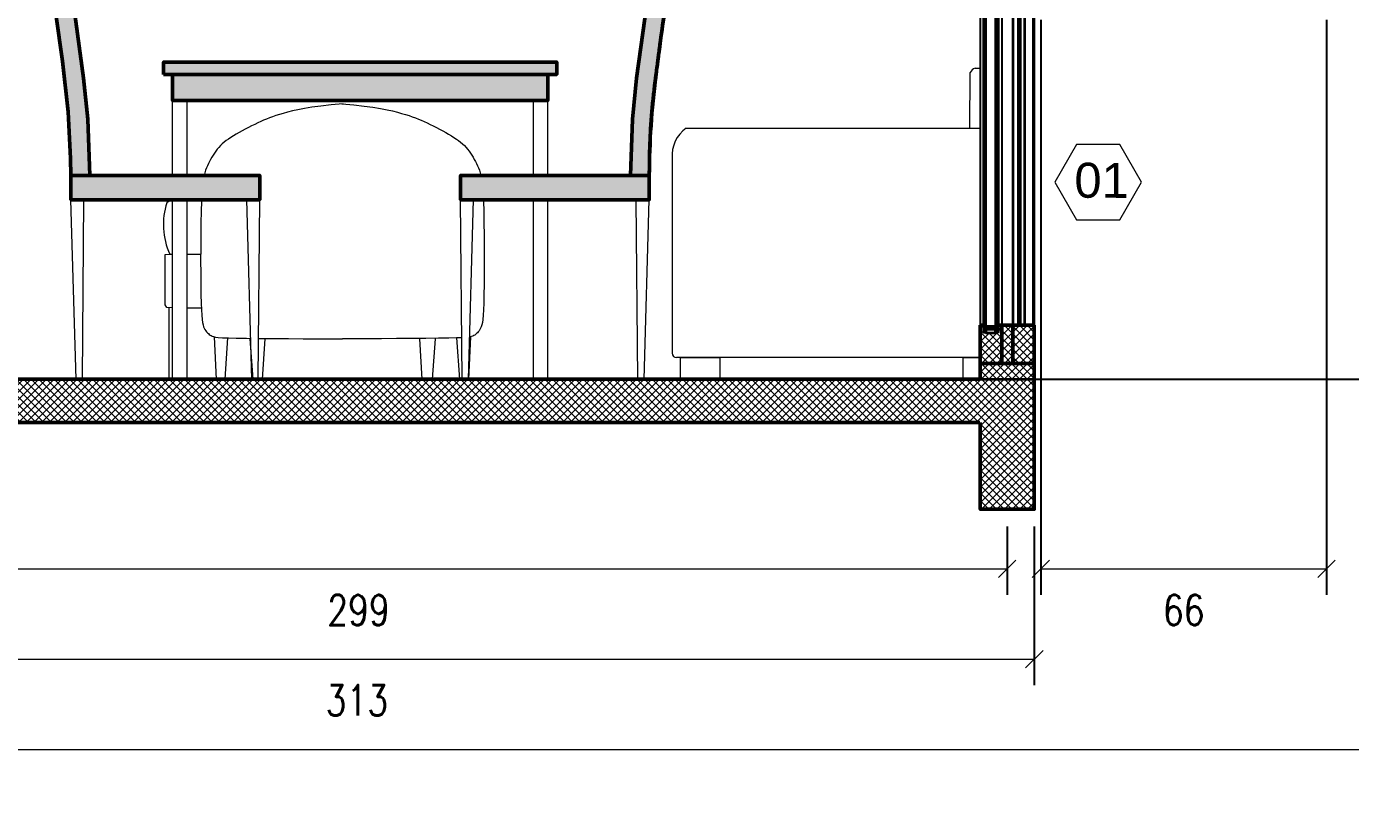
# Model space of a CAD drawing. Header units: inches. Extents: x -1721 to -596, y -6348 to -3031.
# Drawn here: x -917.102 to -914.048, y -3171.271 to -3169.454 of the extents above; entities that cross this region are included whole.
import ezdxf

# ---------------------------------------------------------------- set-up
doc = ezdxf.new("R2010")
doc.units = ezdxf.units.IN
doc.header["$MEASUREMENT"] = 0
for name, color, linetype, lineweight in [('$0$0_Num_Penna__7', 7, 'Continuous', 18), ('$0$A-FURN_Num_Penna__8', 8, 'Continuous', 18), ('$0$A-SECT-MCUT', 7, 'Continuous', 35), ('$0$AA - montanti', 7, 'Continuous', 35), ('$0$AA - pareti sezionate', 236, 'Continuous', 50), ('$0$AA - serramenti e porte', 4, 'Continuous', 25), ('$0$AA - struttura finestre', 6, 'Continuous', 25), ('$0$AA pareti non sezionate', 2, 'Continuous', 25), ('$0$AA- arredo', 8, 'Continuous', 18), ('$0$G-PLANOTM', 6, 'Continuous', 40), ('$0$J- pareti sezionate', 7, 'Continuous', 50), ('$1$AA - linee quote', 3, 'Continuous', 13), ('$2$A-FURN', 8, 'Continuous', 18), ('$2$A-GLAZ-FULL', 4, 'Continuous', 25), ('$2$A-SECT-PATT', 8, 'Continuous', 18), ('$2$A-WALL-FULL', 7, 'Continuous', 35)]:
    doc.layers.add(name, color=color, linetype=linetype, lineweight=lineweight)
doc.layers.add('$0$SEZIONE ARREDO_Num_Penna__251', color=7, linetype='Continuous', lineweight=18, true_color=0x656565)
doc.styles.add('$0$ARIAL', font='Arial.ttf')
doc.styles.add('$4$E-ROMANS', font='romans.shx', dxfattribs={"width": 0.8})
doc.dimstyles.new('$0$E-0100_TICK_12', dxfattribs={"dimscale": 0.001, "dimtxt": 70, "dimasz": 40, "dimexe": 60, "dimexo": 40, "dimgap": 60, "dimtad": 4, "dimdec": 0, "dimlfac": 100, "dimzin": 0, "dimdsep": 46, "dimtxsty": '$4$E-ROMANS', "dimblk": 'OBLIQUE', "dimblk1": 'OBLIQUE', "dimblk2": 'OBLIQUE', "dimcen": 60, "dimclrd": 256, "dimclre": 256, "dimclrt": 256, "dimadec": 0, "dimazin": 0, "dimtfac": 1, "dimtdec": 0, "dimtmove": 1, "dimatfit": 3, "dimldrblk": '$0$_Open90', "dimfxl": 1, "dimtfill": 1, "dimtolj": 1, "dimtzin": 0, "dimlwd": -1, "dimarcsym": 0})

# ---------------------------------------------------------------- blocks, each defined once
blk = doc.blocks.new('_Oblique')
at = {"color": 0, "linetype": 'ByBlock', "lineweight": -2}
blk.add_line((-0.5, -0.5), (0.5, 0.5), dxfattribs=at)
blk = doc.blocks.new('*D1055')
at = {"layer": '$1$AA - linee quote', "linetype": 'Continuous', "lineweight": -2, "transparency": 16777216}
for p, q in [((-917.8328608176354, -3170.608250579291), (-917.8328608176354, -3170.766134355539)), ((-914.8396002491957, -3170.608250579291), (-914.8396002491957, -3170.766134355539))]:
    blk.add_line(p, q, dxfattribs=at)
at = {"layer": '$1$AA - linee quote', "transparency": 16777216}
blk.add_line((-917.8328608176354, -3170.706134355539), (-914.8396002491957, -3170.706134355539), dxfattribs=at)
at = {"layer": 'DEFPOINTS', "color": 0, "linetype": 'Continuous', "transparency": 16777216}
for p in [(-917.8328608176354, -3170.568250579291), (-914.8396002491957, -3170.568250579291), (-914.8396002491957, -3170.706134355539)]:
    blk.add_point(p, dxfattribs=at)
at = {"layer": '$1$AA - linee quote', "linetype": 'Continuous', "transparency": 16777216, "xscale": 0.04, "yscale": 0.04, "zscale": 0.04, "rotation": 180}
blk.add_blockref('_Oblique', (-917.8328608176354, -3170.706134355539), dxfattribs=at)
at = {"layer": '$1$AA - linee quote', "linetype": 'Continuous', "transparency": 16777216, "xscale": 0.04, "yscale": 0.04, "zscale": 0.04}
blk.add_blockref('_Oblique', (-914.8396002491957, -3170.706134355539), dxfattribs=at)
at = {"layer": '$1$AA - linee quote', "linetype": 'Continuous', "transparency": 16777216, "insert": (-916.3362305334156, -3170.801134355539), "char_height": 0.07, "attachment_point": 5, "style": '$4$E-ROMANS', "bg_fill": 3, "box_fill_scale": 1.25, "bg_fill_color": 256, "bg_fill_true_color": 13158600, "bg_fill_transparency": 0}
blk.add_mtext('\\A1;299', dxfattribs=at)
blk = doc.blocks.new('$0$_Open90')
at = {"color": 0, "linetype": 'ByBlock', "lineweight": -2}
for p, q in [((-19.68503937007874, 19.68503937007874), (0, 0)), ((0, 0), (-39.37007874015748, 0)), ((0, 0), (-19.68503937007874, -19.68503937007874))]:
    blk.add_line(p, q, dxfattribs=at)
blk = doc.blocks.new('*D1056')
at = {"layer": '$1$AA - linee quote', "linetype": 'Continuous', "lineweight": -2, "transparency": 16777216}
for p, q in [((-917.902860817637, -3170.608250579291), (-917.902860817637, -3170.974342198762)), ((-914.777202747241, -3170.608250579291), (-914.777202747241, -3170.974342198762))]:
    blk.add_line(p, q, dxfattribs=at)
at = {"layer": '$1$AA - linee quote', "transparency": 16777216}
blk.add_line((-917.902860817637, -3170.914342198762), (-914.777202747241, -3170.914342198762), dxfattribs=at)
at = {"layer": 'DEFPOINTS', "color": 0, "linetype": 'Continuous', "transparency": 16777216}
for p in [(-917.902860817637, -3170.568250579291), (-914.777202747241, -3170.568250579291), (-914.777202747241, -3170.914342198762)]:
    blk.add_point(p, dxfattribs=at)
at = {"layer": '$1$AA - linee quote', "linetype": 'Continuous', "transparency": 16777216, "xscale": 0.04, "yscale": 0.04, "zscale": 0.04, "rotation": 180}
blk.add_blockref('_Oblique', (-917.902860817637, -3170.914342198762), dxfattribs=at)
at = {"layer": '$1$AA - linee quote', "linetype": 'Continuous', "transparency": 16777216, "xscale": 0.04, "yscale": 0.04, "zscale": 0.04}
blk.add_blockref('_Oblique', (-914.777202747241, -3170.914342198762), dxfattribs=at)
at = {"layer": '$1$AA - linee quote', "linetype": 'Continuous', "transparency": 16777216, "insert": (-916.3400317824389, -3171.009342198762), "char_height": 0.07, "attachment_point": 5, "style": '$4$E-ROMANS', "bg_fill": 3, "box_fill_scale": 1.25, "bg_fill_color": 256, "bg_fill_true_color": 13158600, "bg_fill_transparency": 0}
blk.add_mtext('\\A1;313', dxfattribs=at)
blk = doc.blocks.new('*D1057')
at = {"layer": '$1$AA - linee quote', "linetype": 'Continuous', "lineweight": -2, "transparency": 16777216}
for p, q in [((-917.902860817637, -3170.608250579291), (-917.902860817637, -3171.183055261806)), ((-908.7628608174879, -3170.608250579291), (-908.7628608174879, -3171.183055261806))]:
    blk.add_line(p, q, dxfattribs=at)
at = {"layer": '$1$AA - linee quote', "transparency": 16777216}
blk.add_line((-917.902860817637, -3171.123055261806), (-908.7628608174879, -3171.123055261806), dxfattribs=at)
at = {"layer": 'DEFPOINTS', "color": 0, "linetype": 'Continuous', "transparency": 16777216}
for p in [(-917.902860817637, -3170.568250579291), (-908.7628608174879, -3170.568250579291), (-908.7628608174879, -3171.123055261806)]:
    blk.add_point(p, dxfattribs=at)
at = {"layer": '$1$AA - linee quote', "linetype": 'Continuous', "transparency": 16777216, "xscale": 0.04, "yscale": 0.04, "zscale": 0.04, "rotation": 180}
blk.add_blockref('_Oblique', (-917.902860817637, -3171.123055261806), dxfattribs=at)
at = {"layer": '$1$AA - linee quote', "linetype": 'Continuous', "transparency": 16777216, "xscale": 0.04, "yscale": 0.04, "zscale": 0.04}
blk.add_blockref('_Oblique', (-908.7628608174879, -3171.123055261806), dxfattribs=at)
at = {"layer": '$1$AA - linee quote', "linetype": 'Continuous', "transparency": 16777216, "insert": (-913.3328608175625, -3171.218055261806), "char_height": 0.07, "attachment_point": 5, "style": '$4$E-ROMANS', "bg_fill": 3, "box_fill_scale": 1.25, "bg_fill_color": 256, "bg_fill_true_color": 13158600, "bg_fill_transparency": 0}
blk.add_mtext('\\A1;914', dxfattribs=at)
blk = doc.blocks.new('*D1059')
at = {"layer": '$1$AA - linee quote', "linetype": 'Continuous', "lineweight": -2, "transparency": 16777216}
for p, q in [((-914.7625693352575, -3169.438980298807), (-914.7625693352575, -3170.766134355539)), ((-914.102860609054, -3169.438980298807), (-914.102860609054, -3170.766134355539))]:
    blk.add_line(p, q, dxfattribs=at)
at = {"layer": '$1$AA - linee quote', "transparency": 16777216}
blk.add_line((-914.7625693352575, -3170.706134355539), (-914.102860609054, -3170.706134355539), dxfattribs=at)
at = {"layer": 'DEFPOINTS', "color": 0, "linetype": 'Continuous', "transparency": 16777216}
for p in [(-914.7625693352575, -3169.398980298807), (-914.102860609054, -3169.398980298807), (-914.102860609054, -3170.706134355539)]:
    blk.add_point(p, dxfattribs=at)
at = {"layer": '$1$AA - linee quote', "linetype": 'Continuous', "transparency": 16777216, "xscale": 0.04, "yscale": 0.04, "zscale": 0.04, "rotation": 180}
blk.add_blockref('_Oblique', (-914.7625693352575, -3170.706134355539), dxfattribs=at)
at = {"layer": '$1$AA - linee quote', "linetype": 'Continuous', "transparency": 16777216, "xscale": 0.04, "yscale": 0.04, "zscale": 0.04}
blk.add_blockref('_Oblique', (-914.102860609054, -3170.706134355539), dxfattribs=at)
at = {"layer": '$1$AA - linee quote', "linetype": 'Continuous', "transparency": 16777216, "insert": (-914.4327149721557, -3170.801134355539), "char_height": 0.07, "attachment_point": 5, "style": '$4$E-ROMANS', "bg_fill": 3, "box_fill_scale": 1.25, "bg_fill_color": 256, "bg_fill_true_color": 13158600, "bg_fill_transparency": 0}
blk.add_mtext('\\A1;66', dxfattribs=at)

msp = doc.modelspace()

# ---------------------------------------------------------------- hatches: boundary and pattern name
at = {"layer": '$0$AA - montanti'}
h = msp.add_hatch(dxfattribs=at)
h.set_pattern_fill('ANSI31', color=256, scale=0.002000000000032016, angle=540)
h.set_pattern_definition([(224.9999999999996, (-914.8779917457772, -3170.1720816219), (0.0001767766952994666, -0.0001767766952994646), [])])
h.paths.add_polyline_path([(-914.8691042242235, -3170.152935246726), (-914.8671108867794, -3170.1509130903), (-914.8671108869363, -3170.146903771501), (-914.8888726047737, -3170.146903776978), (-914.8888726037665, -3170.150903769333), (-914.8868401878349, -3170.152935246726)])
h.paths.add_polyline_path([(-914.8864261095614, -3170.151935246722), (-914.887872603886, -3170.150489420366), (-914.8878726045364, -3170.147903769467), (-914.868104224521, -3170.147903771405), (-914.868104224265, -3170.150494123916), (-914.8695230185775, -3170.151935246722)], flags=16)
at = {"layer": '$0$J- pareti sezionate', "linetype": 'Continuous', "true_color": 0x656565}
h = msp.add_hatch(color=251, dxfattribs=at)
h.dxf.hatch_style = 1
h.paths.add_polyline_path([(-916.9702842839553, -3169.573549273645), (-916.9945552639118, -3169.397276653379), (-917.009376048399, -3169.310070160631), (-917.0522038711952, -3169.31774150194), (-917.034319477839, -3169.425629128773), (-917.0191562168771, -3169.534067549467), (-917.0058287986461, -3169.651609799459), (-917.0002625671594, -3169.758897915014), (-916.9994649334513, -3169.798169731784), (-916.9771654630455, -3169.798168050062), (-916.9561695731137, -3169.798168050062), (-916.9604653602936, -3169.668218145474)])
at = {"layer": '$0$SEZIONE ARREDO_Num_Penna__251', "linetype": 'Continuous', "lineweight": 18, "true_color": 0x656565}
h = msp.add_hatch(color=251, dxfattribs=at)
edge = h.paths.add_edge_path()
edge.add_line((-915.6703032947067, -3169.397159364841), (-915.6945742746638, -3169.573431985107))
edge.add_line((-915.6945742746638, -3169.573431985107), (-915.704393198325, -3169.668100856938))
edge.add_line((-915.704393198325, -3169.668100856938), (-915.7086894229176, -3169.79806399355))
edge.add_line((-915.7086894229176, -3169.79806399355), (-915.6653936254766, -3169.798052507356))
edge.add_arc((-913.8433943968615, -3169.803748412618), 1.822008131817887, 172.5609703614816, 179.8208834209486, ccw=False)
edge.add_arc((-925.5555417847505, -3168.275295888252), 9.989450866571262, 352.5655395532592, 352.761586796096)
edge.add_arc((-911.362871849306, -3170.07754152011), 4.317189882804461, 169.861904000301, 172.7665042774615, ccw=False)
edge.add_line((-915.6126546874235, -3169.317624213404), (-915.6554825102198, -3169.309952872096))
edge.add_line((-915.6554825102198, -3169.309952872096), (-915.6569068159561, -3169.317946799075))
edge.add_line((-915.6569068159561, -3169.317946799075), (-915.669358543728, -3169.391573109654))
edge.add_line((-915.669358543728, -3169.391573109654), (-915.6703032947067, -3169.397159364841))
for points in [[(-916.7860508498505, -3169.565145506144), (-915.8788073966705, -3169.565145506144), (-915.8788073966705, -3169.536696253174), (-916.7860508498505, -3169.536696253174)], [(-915.8996312704745, -3169.565145506144), (-916.7652270118516, -3169.565145506144), (-916.7652270118516, -3169.625402841161), (-915.8996312704745, -3169.625402841161)], [(-916.9771654630455, -3169.798168050063), (-916.9994649347638, -3169.798169731785), (-916.999460696879, -3169.854363836838), (-916.7652270118516, -3169.854363836838), (-916.7324294276189, -3169.854363836838), (-916.563940909514, -3169.854363836838), (-916.563940909514, -3169.798168050063), (-916.5643024456552, -3169.798168050063), (-916.565365494879, -3169.798168050063), (-916.5670666980267, -3169.798168050063), (-916.5693046347637, -3169.798168050063), (-916.5719458914209, -3169.798168050063), (-916.5748330264144, -3169.798168050063), (-916.5777939087824, -3169.798168050063), (-916.7324294276189, -3169.798168050063), (-916.7652270118516, -3169.798168050063)], [(-915.6653936254766, -3169.798052507356), (-915.6653978718977, -3169.854363836838), (-916.1009176592613, -3169.854363836838), (-916.1009176592613, -3169.798168050063)]]:
    msp.add_hatch(color=251, dxfattribs=at).paths.add_polyline_path(points)
at = {"layer": '$2$A-SECT-PATT', "true_color": 0x000000}
h = msp.add_hatch(dxfattribs=at)
h.set_pattern_fill('ANSI37', color=18, scale=0.1, angle=540)
h.set_pattern_definition([(224.9999999999999, (-916.3400317824385, -3170.41825057929), (0.008838834764831844, -0.008838834764831795), []), (314.9999999999999, (-916.3400317824385, -3170.41825057929), (0.008838834764831858, 0.008838834764831783), [])])
h.paths.add_polyline_path([(-914.8948799382008, -3170.161000567741), (-914.8948799382008, -3170.144000569489), (-914.9019977511497, -3170.144000569489), (-914.9019977511497, -3170.232000579287), (-914.901801165994, -3170.236208077795), (-914.9019977511497, -3170.268250579289), (-917.902860817637, -3170.268250579289), (-917.902860817637, -3170.568250579295), (-917.7628608176336, -3170.568250579295), (-917.7628608176336, -3170.368250579289), (-914.9019977511497, -3170.368250579289), (-914.9019977511497, -3170.568250579295), (-914.777202747241, -3170.568250579295), (-914.777202747241, -3170.144000569489), (-914.8597273398038, -3170.144000569489), (-914.8597273398038, -3170.161000567741)])

# ---------------------------------------------------------------- linework, layer by layer
at = {"layer": '$0$0_Num_Penna__7', "color": 7, "linetype": 'Continuous', "lineweight": 18, "flags": 128}
msp.add_lwpolyline([(-916.767343316758, -3169.854363836838), (-916.7728781934602, -3169.857487550844), (-916.778243599534, -3169.860972111596)], dxfattribs=at)
at = {"layer": '$0$A-FURN_Num_Penna__8', "color": 8, "linetype": 'Continuous', "lineweight": 18}
for p, q in [((-916.7652270118516, -3170.268250579283), (-916.7652270118516, -3169.854363836838)), ((-916.7324291411705, -3169.854363836838), (-916.7324291411705, -3170.268250579283))]:
    msp.add_line(p, q, dxfattribs=at)
at = {"layer": '$0$A-SECT-MCUT'}
msp.add_line((-917.7628608176336, -3170.268250579283), (-914.9019977511497, -3170.268250579283), dxfattribs=at)
msp.add_lwpolyline([(-914.9019977511497, -3170.268250579283), (-914.777202747241, -3170.268250579283)], dxfattribs=at)
at = {"layer": '$0$AA - montanti'}
for p, q in [((-914.8266077346, -3168.32807856719, -7.841645119175472e-06), (-914.8266077345896, -3170.144000569483, -7.841645119175472e-06)), ((-914.8147002497213, -3168.32807856719, -7.841645119175472e-06), (-914.8147002497213, -3170.144000569483, -7.841645119175472e-06)), ((-914.8095002497952, -3168.32807856719, -7.841645119175472e-06), (-914.8095002497952, -3170.144000569483, -7.841645119175472e-06)), ((-914.8002224971228, -3168.32807856719, -7.841645119175472e-06), (-914.8002224971228, -3170.144000569483, -7.841645119175472e-06)), ((-914.7792027472182, -3170.144000569483, -7.841645119175472e-06), (-914.7792027472182, -3168.32807856719, -7.841645119175472e-06)), ((-914.777202747241, -3170.144000569483, -7.841645119176581e-06), (-914.7773027261647, -3168.328078576984, -7.841645119175472e-06))]:
    msp.add_line(p, q, dxfattribs=at)
at = {"layer": '$0$AA - montanti', "ltscale": 255.9800074555778, "extrusion": (-0.0001668435556224, 1.488510320480926e-14, 0.9999999860816139)}
for points, elevation in [([(-914.8888598712952, -3170.150903769324), (-914.8868274553382, -3170.152935246717), (-914.8690914914845, -3170.152935246717), (-914.8670914915122, -3170.150903771461), (-914.8670914915115, -3170.146903771495), (-914.8888598723037, -3170.146903769362), (-914.8888598712952, -3170.150903769324)], 0.1526354708119207), ([(-914.867091491514, -3170.161000563268), (-914.8670981540105, -3170.150913090291), (-914.8690914914845, -3170.152935246717), (-914.8868274553382, -3170.152935246717), (-914.8888598712952, -3170.150903769324), (-914.8888598687585, -3170.161000567735), (-914.867091491514, -3170.161000563268)], 0.1526354708119221)]:
    msp.add_lwpolyline(points, dxfattribs=dict(at, elevation=elevation))
at = {"layer": '$0$AA - montanti'}
for points, elevation in [([(-914.8868401878349, -3170.152935246717), (-914.8691042242235, -3170.152935246717), (-914.8671108867794, -3170.150913090291), (-914.8671108869363, -3170.146903771495), (-914.8888726047737, -3170.14690377697), (-914.8888726037665, -3170.150903769324), (-914.8868401878349, -3170.152935246717)], -7.502550075705416e-06), ([(-914.8864261095614, -3170.151935246713), (-914.8695230185775, -3170.151935246713), (-914.868104224265, -3170.150494123907), (-914.868104224521, -3170.147903771399), (-914.8878726045364, -3170.147903769455), (-914.887872603886, -3170.150489420364), (-914.8864261095614, -3170.151935246713)], -7.433463783215414e-06)]:
    msp.add_lwpolyline(points, dxfattribs=dict(at, elevation=elevation))
at = {"layer": '$0$AA - montanti', "ltscale": 255.9800074555778, "extrusion": (-0.0001668435556224, 1.488510320480926e-14, 0.9999999860816139), "elevation": 0.1526354708119217}
msp.add_lwpolyline([(-914.887859871404, -3170.150489420364), (-914.886413377058, -3170.151935246713), (-914.869510285842, -3170.151935246713), (-914.8680914915078, -3170.150494123907), (-914.8680914915078, -3170.147903771399), (-914.8878598720538, -3170.147903769455)], close=True, dxfattribs=at)
at = {"layer": '$0$AA - pareti sezionate'}
for p, q in [((-916.7860508498505, -3169.536696253174), (-915.8788073966705, -3169.536696253174)), ((-914.9020977335502, -3170.143769480478, -7.841645119175472e-06), (-914.9020201447852, -3170.21223895068, -7.841645119175472e-06)), ((-914.8597273398038, -3170.144000569483), (-914.777202747241, -3170.144000569483, -7.841645119175472e-06)), ((-914.8519977511476, -3170.232000579281, -7.841645119175472e-06), (-914.8519977943546, -3170.144000579277, -7.841645119175472e-06)), ((-914.8266077345896, -3170.144000569483, -7.841645119175472e-06), (-914.8266077345896, -3170.232000579281, -7.841645119175472e-06)), ((-914.777202747241, -3170.144000569483, -7.841645119175472e-06), (-914.777202747241, -3170.232000579281, -7.841645119175472e-06)), ((-914.9020201447852, -3170.21223895068, -7.841645119175472e-06), (-914.9019977511497, -3170.232000579281, -7.841645119175472e-06)), ((-914.9019977511497, -3170.232000579281, -7.841645119175472e-06), (-914.8519977511476, -3170.232000579281, -7.841645119175472e-06)), ((-914.9019977511497, -3170.232000579281, -7.841645119175472e-06), (-914.9019977511497, -3170.268250579283)), ((-914.8519977511476, -3170.232000579281, -7.841645119175472e-06), (-914.777202747241, -3170.232000579281, -7.841645119175472e-06)), ((-914.777202747241, -3170.268250579283), (-914.777202747241, -3170.232000579281, -7.841645119175472e-06)), ((-917.7628608176336, -3170.268250579283), (-914.9019977511497, -3170.268250579283)), ((-917.7628608176336, -3170.368250579283), (-914.9027928782816, -3170.368250579283))]:
    msp.add_line(p, q, dxfattribs=at)
for points in [[(-914.777202747241, -3170.268250579283), (-914.777202747241, -3170.568250579291), (-914.9019977511497, -3170.568250579291)], [(-914.9019977511497, -3170.368250579283), (-914.9019977511497, -3170.568250579291), (-914.777202747241, -3170.568250579291)]]:
    msp.add_lwpolyline(points, dxfattribs=at)
at = {"layer": '$0$AA - serramenti e porte'}
for p, q in [((-914.8520977732786, -3168.32807856719, -7.841645119175472e-06), (-914.8519977943546, -3170.144000579277, -7.841645119175472e-06)), ((-914.9020977335541, -3168.504365861414, -7.841645119175472e-06), (-914.9020977335502, -3170.143769480478, -7.841645119175472e-06))]:
    msp.add_line(p, q, dxfattribs=at)
at = {"layer": '$0$AA - struttura finestre', "extrusion": (-0.0001668435556224, -1.488498061015345e-14, 0.9999999860816139)}
for p, q in [((-914.8938786136488, -3168.311078567191, -7.841645119175472e-06), (-914.8938784623457, -3170.161000579276, -7.841645119175472e-06)), ((-914.892878613662, -3168.311078567191, -7.841645119175472e-06), (-914.8928784623589, -3170.161000579276, -7.841645119175472e-06)), ((-914.8918786136752, -3168.311078567191, -7.841645119175472e-06), (-914.8918784623721, -3170.161000579276, -7.841645119175472e-06)), ((-914.8908786136866, -3168.311078567191, -7.841645119175472e-06), (-914.8908784623839, -3170.161000579276, -7.841645119175472e-06)), ((-914.8898786137034, -3168.311078567191, -7.841645119175472e-06), (-914.8898784624004, -3170.161000579276, -7.841645119175472e-06)), ((-914.8888776483816, -3168.325175377105, -7.841645119175472e-06), (-914.8888798516916, -3170.146903769362, -7.841645119175472e-06)), ((-914.8671042242827, -3170.146903771495, -4.209731697887854e-06), (-914.8671108869381, -3168.325175374972, -0.02335389131368491)), ((-914.8661081186237, -3170.161000567738, -7.807271158051684e-06), (-914.8661081189329, -3168.311078578732, -7.807271158051684e-06)), ((-914.865108118681, -3170.161000567735, -7.807271158051684e-06), (-914.8651081189901, -3168.311078578732, -7.807271158051684e-06)), ((-914.8641081186963, -3170.161000567735, -7.807271158051684e-06), (-914.8641081190085, -3168.311078578732, -7.807271158051684e-06)), ((-914.8641081183277, -3168.311078578732, -7.807271158051684e-06), (-914.8641081182946, -3170.161000567735, -7.807271158051684e-06)), ((-914.8641081194646, -3168.311078578732, -7.807271158051684e-06), (-914.864108118962, -3170.161000567735, -7.807271158051684e-06)), ((-914.864108118174, -3168.311078578732, -7.807271158051684e-06), (-914.8641081182451, -3170.161000567735, -7.807271158051684e-06)), ((-914.8641081208644, -3168.311078578732, -7.807271158051684e-06), (-914.8641081215454, -3170.161000567735, -7.807271158051684e-06)), ((-914.8637281187226, -3170.161000567735, -7.807271158051684e-06), (-914.8637281180406, -3168.311078578732, -7.807271158051684e-06)), ((-914.8637281192366, -3170.161000567735, -7.807271158051684e-06), (-914.8637281174686, -3168.311078578732, -7.807271158051684e-06)), ((-914.8637273405723, -3170.161000567735, -7.807271158051684e-06), (-914.8637273408832, -3168.311078578732, -7.807271158051684e-06)), ((-914.862727340584, -3170.161000567735, -7.807271158051684e-06), (-914.8627273408931, -3168.311078578732, -7.807271158051684e-06)), ((-914.8617273406412, -3170.161000567735, -7.807271158051684e-06), (-914.8617273409503, -3168.311078578732, -7.807271158051684e-06)), ((-914.8607273407091, -3170.16100056773, -7.807271158051684e-06), (-914.8607273409973, -3168.311078578732, -7.807271158051684e-06)), ((-914.8597273398324, -3168.312078583475, -7.807271158051684e-06), (-914.8597273398038, -3170.16000056236, -7.807271158051684e-06))]:
    msp.add_line(p, q, dxfattribs=at)
at = {"layer": '$0$AA - struttura finestre', "extrusion": (-0.0001668435556224, 1.488510320480926e-14, 0.9999999860816139)}
for p, q in [((-914.8898783775948, -3170.161000567735, -7.841645119175472e-06), (-914.8938783775403, -3170.161000567735, -7.841645119175472e-06)), ((-914.8888785193861, -3170.161000567738, -7.842632564022071e-06), (-914.8898783775948, -3170.161000567735, -7.841645119175472e-06)), ((-914.867104226365, -3170.160997414441, -4.209732043861594e-06), (-914.8654977553401, -3170.16100056773, -7.841645119175472e-06))]:
    msp.add_line(p, q, dxfattribs=at)
at = {"layer": '$0$AA - struttura finestre'}
msp.add_line((-914.8654977553401, -3170.16100056773, -7.841645119175472e-06), (-914.8607273407091, -3170.161000569686, -7.807271158051684e-06), dxfattribs=at)
at = {"layer": '$0$AA - struttura finestre', "extrusion": (0.0001668435556224, 1.488498061015345e-14, 0.9999999860816139)}
msp.add_line((-914.8597273398038, -3170.160000560735, -7.807271158051684e-06), (-914.8607273387594, -3170.161000567738, -7.807271158051684e-06), dxfattribs=at)
at = {"layer": '$0$AA - struttura finestre', "elevation": -7.841645119175472e-06}
msp.add_lwpolyline([(-914.8938783769385, -3168.311078578732), (-914.8948799382279, -3168.31207859495), (-914.8948799382008, -3170.16000055215), (-914.8938783775403, -3170.161000567735)], dxfattribs=at)
at = {"layer": '$0$AA - struttura finestre', "const_width": 0.0003000000000048024, "elevation": -7.807271158051684e-06}
msp.add_lwpolyline([(-914.8639181206735, -3170.161000567735), (-914.8639181189044, -3168.311078578732)], dxfattribs=at)
at = {"layer": '$0$AA pareti non sezionate'}
msp.add_line((-914.777202747241, -3170.268250579283), (-908.7628608174879, -3170.268250579283), dxfattribs=at)
at = {"layer": '$0$AA- arredo', "linetype": 'Continuous', "lineweight": 18}
for p, q in [((-914.9139496273013, -3169.550758997338), (-914.9020977335474, -3169.550758997338)), ((-914.9257807357782, -3169.68885530314), (-914.9248611141596, -3169.560573239939)), ((-916.7652270118516, -3169.798168050063), (-916.7652270118515, -3169.625402841161)), ((-916.7324291411705, -3169.625402841161), (-916.7324291411705, -3169.798168050063)), ((-915.9324291411571, -3169.798168050063), (-915.9324291411571, -3169.625402841161)), ((-915.8996312704745, -3169.798168050063), (-915.8996312704745, -3169.625402841161)), ((-915.5804878193804, -3169.68885530314), (-914.9020977335468, -3169.68885530314)), ((-915.6128584826122, -3169.759396952307), (-915.6128584826122, -3170.208525490141)), ((-916.9877917144509, -3170.268250579283), (-916.999460696879, -3169.854363836838)), ((-916.9731746528688, -3170.268250579283), (-916.9694876785807, -3169.854363836838)), ((-916.582244945383, -3170.268250579283), (-916.5939139278107, -3169.854363836838)), ((-916.5676278838018, -3170.268250579283), (-916.563940909514, -3169.854363836838)), ((-916.0972306849732, -3170.268250579283), (-916.1009176592613, -3169.854363836838)), ((-916.0826136233918, -3170.268250579283), (-916.0709446409641, -3169.854363836838)), ((-915.9324291411571, -3170.268250579283), (-915.9324291411571, -3169.854363836838)), ((-915.8996312704745, -3170.268250579283), (-915.8996312704745, -3169.854363836838)), ((-915.691683915906, -3170.268250579283), (-915.6953708901947, -3169.854363836838)), ((-915.6770668543252, -3170.268250579283), (-915.6653978718977, -3169.854363836838)), ((-916.7716246017776, -3169.979564230856), (-916.7652270118516, -3169.979564250856)), ((-916.7324291411705, -3169.97956435339), (-916.700319708767, -3169.979564453772)), ((-914.9019977511451, -3170.21852549014), (-915.6028584826121, -3170.21852549014))]:
    msp.add_line(p, q, dxfattribs=at)
at = {"layer": '$0$AA- arredo', "linetype": 'Continuous', "lineweight": 18, "flags": 128}
for points in [[(-916.3717159709392, -3169.633165312097), (-916.3993988477033, -3169.635573970202), (-916.4232508447765, -3169.638142242333), (-916.4436969594145, -3169.640833429259), (-916.4611621888752, -3169.643610831746), (-916.4760715304129, -3169.646437750562), (-916.4888499812847, -3169.64927748647), (-916.4999225387464, -3169.652093340238), (-916.5097142000551, -3169.654848612636), (-916.5186023881416, -3169.657519434366), (-916.5267742286421, -3169.660133255902), (-916.5343692728679, -3169.662730357651), (-916.5415270721307, -3169.665351020027), (-916.5483871777417, -3169.668035523439), (-916.5550891410119, -3169.670824148302), (-916.5617725132538, -3169.67375717502), (-916.5685768457781, -3169.676874884008), (-916.5756035979347, -3169.680204518391), (-916.5828018612237, -3169.683721172142), (-916.5900826351844, -3169.687386901959), (-916.5973569193558, -3169.691163764528), (-916.6045357132764, -3169.695013816541), (-916.6115300164853, -3169.69889911469), (-916.6182508285211, -3169.702781715667), (-916.6246091489229, -3169.706623676161), (-916.6305360150499, -3169.710399301647), (-916.6360426155442, -3169.714131892725), (-916.6411601768692, -3169.71785699878), (-916.645919925487, -3169.721610169197), (-916.6503530878606, -3169.725426953353), (-916.6544908904528, -3169.729342900639), (-916.6583645597264, -3169.733393560432), (-916.6620053221444, -3169.737614482121), (-916.6654411047715, -3169.7420294815), (-916.6686866370825, -3169.746615440029), (-916.6717533491551, -3169.751337505585), (-916.6746526710659, -3169.756160826041), (-916.677396032892, -3169.761050549271), (-916.6799948647098, -3169.765971823147), (-916.6824605965979, -3169.770889795547), (-916.6848046586322, -3169.775769614344), (-916.6870340650444, -3169.780671177256), (-916.689138166683, -3169.786033381378), (-916.691101898551, -3169.792389873649), (-916.6924271260126, -3169.798168050063)], [(-916.3747980711114, -3169.633165312097), (-916.3471151943472, -3169.635573970202), (-916.3232631972745, -3169.638142242333), (-916.3028170826359, -3169.640833429259), (-916.2853518531758, -3169.643610831746), (-916.2704425116377, -3169.646437750562), (-916.2576640607659, -3169.64927748647), (-916.2465915033041, -3169.652093340238), (-916.2367998419955, -3169.654848612636), (-916.2279116539092, -3169.657519434366), (-916.2197398134085, -3169.660133255902), (-916.2121447691829, -3169.662730357651), (-916.2049869699202, -3169.665351020027), (-916.1981268643093, -3169.668035523439), (-916.1914249010382, -3169.670824148302), (-916.1847415287968, -3169.67375717502), (-916.177937196272, -3169.676874884008), (-916.1709104441162, -3169.680204518391), (-916.1637121808271, -3169.683721172142), (-916.1564314068664, -3169.687386901959), (-916.1491571226949, -3169.691163764528), (-916.1419783287743, -3169.695013816541), (-916.1349840255657, -3169.69889911469), (-916.1282632135299, -3169.702781715667), (-916.1219048931281, -3169.706623676161), (-916.115978027001, -3169.710399301647), (-916.1104714265065, -3169.714131892725), (-916.1053538651817, -3169.71785699878), (-916.100594116564, -3169.721610169197), (-916.0961609541904, -3169.725426953353), (-916.0920231515981, -3169.729342900639), (-916.0881494823243, -3169.733393560432), (-916.0845087199066, -3169.737614482121), (-916.0810729372791, -3169.7420294815), (-916.0778274049676, -3169.746615440029), (-916.0747606928956, -3169.751337505585), (-916.071861370985, -3169.756160826041), (-916.069118009159, -3169.761050549271), (-916.0665191773403, -3169.765971823147), (-916.064053445453, -3169.770889795547), (-916.0617093834185, -3169.775769614344), (-916.0594799770063, -3169.780671177256), (-916.057375875368, -3169.786033381378), (-916.0554121435, -3169.792389873649), (-916.0540869160384, -3169.798168050063)], [(-916.6981055281129, -3169.854363836838), (-916.698287736431, -3169.8577643001), (-916.6990979842191, -3169.88102931421), (-916.6996930041603, -3169.907441388421), (-916.7000883281612, -3169.935951413049), (-916.7002994881278, -3169.965510278407), (-916.7003420159666, -3169.995068874815), (-916.7002314435852, -3170.02357809259), (-916.6999833028888, -3170.049988822047), (-916.699613125784, -3170.073251953501), (-916.6991323762978, -3170.092573622753), (-916.6985362469349, -3170.108180947511), (-916.6978158623195, -3170.120556290968), (-916.6969623470779, -3170.130182016312), (-916.6959668258339, -3170.137540486737), (-916.6948204232127, -3170.143114065432), (-916.693514263839, -3170.147385115587), (-916.6920394723378, -3170.150836000399), (-916.6903930902506, -3170.153872768273), (-916.6885958267862, -3170.156596208508), (-916.68667430807, -3170.159030795629), (-916.6846551602274, -3170.16120100415), (-916.6825650093833, -3170.16313130859), (-916.6804304816643, -3170.164846183471), (-916.6782782031946, -3170.166370103312), (-916.6761348001002, -3170.167727542629), (-916.6738947428255, -3170.168939995076), (-916.670923879094, -3170.170017030814), (-916.6664559009483, -3170.170965239136), (-916.6597245004307, -3170.171791209338), (-916.6499633695837, -3170.172501530712), (-916.6364062004496, -3170.173102792551), (-916.6182866850714, -3170.173601584151), (-916.5948385154915, -3170.174004494805), (-916.5848990475129, -3170.174112320743)], [(-916.048408513938, -3169.854363836838), (-916.0482263056197, -3169.8577643001), (-916.0474160578316, -3169.88102931421), (-916.0468210378904, -3169.907441388421), (-916.0464257138898, -3169.935951413049), (-916.046214553923, -3169.965510278407), (-916.0461720260835, -3169.995068874815), (-916.0462825984658, -3170.02357809259), (-916.0465307391622, -3170.049988822047), (-916.0469009162666, -3170.073251953501), (-916.0473816657528, -3170.092573622753), (-916.047977795116, -3170.108180947511), (-916.048698179731, -3170.120556290968), (-916.0495516949729, -3170.130182016312), (-916.0505472162171, -3170.137540486737), (-916.0516936188383, -3170.143114065432), (-916.0529997782116, -3170.147385115587), (-916.0544745697132, -3170.150836000399), (-916.0561209518003, -3170.153872768273), (-916.0579182152644, -3170.156596208508), (-916.0598397339807, -3170.159030795629), (-916.0618588818232, -3170.16120100415), (-916.0639490326668, -3170.16313130859), (-916.0660835603863, -3170.164846183471), (-916.0682358388564, -3170.166370103312), (-916.0703792419508, -3170.167727542629), (-916.0726192992252, -3170.168939995076), (-916.0755901629567, -3170.170017030814), (-916.0798696657973, -3170.170925240317)], [(-916.7652270118516, -3170.10386922634), (-916.7781808154069, -3170.102766774972), (-916.7821055450084, -3170.096637745183), (-916.7821055450084, -3169.98061628654), (-916.7716246017776, -3169.979564230856)], [(-916.7323743822448, -3170.10402250492), (-916.7323743822448, -3170.268250579283), (-916.7731270540017, -3170.268250579283), (-916.7731270540017, -3170.103196882326)], [(-916.698694028655, -3170.104050047914), (-916.7324291411705, -3170.10402246014)], [(-916.6689994073038, -3170.170425448247), (-916.6643956372577, -3170.268250579283), (-916.6438779215574, -3170.268250579283), (-916.6373003659887, -3170.173063136218)], [(-916.5872571055392, -3170.174956939101), (-916.5801903812118, -3170.268250579283), (-916.5574694208725, -3170.268250579283), (-916.5517891807876, -3170.174956939101)], [(-916.5667910339287, -3170.174308761192), (-916.5657832594716, -3170.174319693792), (-916.5327939876511, -3170.174561670336), (-916.4980316463898, -3170.174746493647), (-916.463657182046, -3170.174890232936), (-916.4318315409785, -3170.175008957413), (-916.4047156695468, -3170.17511873629), (-916.3844705141091, -3170.175235638774), (-916.3732570210253, -3170.175375734078)], [(-916.0980830285656, -3170.172569490862), (-916.1101078416013, -3170.173102792551), (-916.1282273569796, -3170.173601584151), (-916.1516755265595, -3170.174004494805), (-916.1807307825794, -3170.174319693792), (-916.2137200543996, -3170.174561670336), (-916.2484823956609, -3170.174746493647), (-916.282856860005, -3170.174890232936), (-916.3146825010722, -3170.175008957413), (-916.3417983725042, -3170.17511873629), (-916.3620435279415, -3170.175235638774), (-916.3732570210253, -3170.175375734078)], [(-916.1592569365115, -3170.174956939101), (-916.1663236608389, -3170.268250579283), (-916.1890446211786, -3170.268250579283), (-916.1947248612634, -3170.174956939101)], [(-916.0775146347472, -3170.170425448247), (-916.0821184047929, -3170.268250579283), (-916.1026361204935, -3170.268250579283), (-916.1092136760623, -3170.173063136218)], [(-914.8511753874718, -3170.268250579283), (-914.8511753874718, -3170.268401318896), (-914.9412949409889, -3170.268401318896), (-914.9412949409889, -3170.21852549014), (-914.9019977511451, -3170.21852549014)]]:
    msp.add_lwpolyline(points, dxfattribs=at)
msp.add_lwpolyline([(-915.5935034261056, -3170.21852549014), (-915.5024092239456, -3170.21852549014), (-915.5024092239456, -3170.268250579283), (-915.5935034261056, -3170.268250579283)], close=True, dxfattribs=at)
at = {"layer": '$0$AA- arredo', "linetype": 'Continuous', "lineweight": 18}
for centre, radius, start, end in [((-914.9084319110198, -3169.567866424489), 0.0179752401008102, 107.8762436457842, 156.0628040094254), ((-915.533762035222, -3169.752890669347), 0.07927059373042766, 126.1177490595769, 183.7985538702272), ((-916.6246478798196, -3169.911880226356), 0.1618124879695345, 161.6626211358048, 204.7264640954327), ((-915.6028584826121, -3170.208525490141), 0.01000000000000512, 180, 270)]:
    msp.add_arc(centre, radius, start, end, dxfattribs=at)
at = {"layer": '$0$G-PLANOTM', "color": 0}
msp.add_line((-915.6770668543286, -3170.268250579283), (-915.6916839159094, -3170.268250579283), dxfattribs=at)
at = {"layer": '$0$J- pareti sezionate'}
for p, q in [((-916.7860508498505, -3169.565145506144), (-916.7860508498505, -3169.536696253174)), ((-915.8788073966705, -3169.536696253174), (-915.8788073966705, -3169.565145506144)), ((-915.8788073966705, -3169.565145506144), (-916.7860508498505, -3169.565145506144)), ((-916.7324294276189, -3169.625402841161), (-916.7652270118516, -3169.625402841161)), ((-916.7652270118516, -3169.625402841161), (-915.8996312704745, -3169.625402841161)), ((-916.7324294276189, -3169.625402841161), (-915.9324291411571, -3169.625402841161)), ((-915.7044708114786, -3169.67044869717), (-915.704393198325, -3169.668100856938)), ((-916.9994649436047, -3169.798052508051), (-916.999460696879, -3169.854363836838)), ((-916.9561657060347, -3169.798168050063), (-916.9994649347628, -3169.798169731785)), ((-916.7652270118516, -3169.798168050063), (-916.977165463037, -3169.798168050063)), ((-916.7652270118516, -3169.798168050063), (-916.7324294276189, -3169.798168050063)), ((-916.5777939087824, -3169.798168050063), (-916.7324294276189, -3169.798168050063)), ((-916.5748330290257, -3169.798168050063), (-916.5777939087824, -3169.798168050063)), ((-916.571945900273, -3169.798168050063), (-916.5748330264144, -3169.798168050063)), ((-916.5693046417456, -3169.798168050063), (-916.5719458914209, -3169.798168050063)), ((-916.567066705218, -3169.798168050063), (-916.5693046347637, -3169.798168050063)), ((-916.5653655016828, -3169.798168050063), (-916.5670666980267, -3169.798168050063)), ((-916.5643024476111, -3169.798168050063), (-916.565365494879, -3169.798168050063)), ((-916.563940909514, -3169.798168050063), (-916.5643024456552, -3169.798168050063)), ((-916.563940909514, -3169.798168050063), (-916.563940909514, -3169.854363836838)), ((-916.1009176592613, -3169.798168050063), (-916.1009176592613, -3169.854363836838)), ((-916.1009176592613, -3169.798168050063), (-916.1005561231201, -3169.798168050063)), ((-916.1005561211649, -3169.798168050063), (-916.0994930738967, -3169.798168050063)), ((-916.0994930670935, -3169.798168050063), (-916.0977918707496, -3169.798168050063)), ((-916.0977918635573, -3169.798168050063), (-916.0955539340131, -3169.798168050063)), ((-916.0955539270298, -3169.798168050063), (-916.0929126773563, -3169.798168050063)), ((-916.0929126685033, -3169.798168050063), (-916.0900255423606, -3169.798168050063)), ((-916.0900255397498, -3169.798168050063), (-916.0870646599927, -3169.798168050063)), ((-916.0870646599927, -3169.798168050063), (-915.9324291411571, -3169.798168050063)), ((-915.9324291411571, -3169.798168050063), (-915.8996315569228, -3169.798168050063)), ((-915.8996315569228, -3169.798168050063), (-915.6876931057384, -3169.798168050063)), ((-915.6876931057384, -3169.798168050063), (-915.6653936340116, -3169.798169731785)), ((-915.665393625172, -3169.798052508051), (-915.6653978718977, -3169.854363836838)), ((-916.999460696879, -3169.854363836838), (-916.7652270118516, -3169.854363836838)), ((-916.7652270118516, -3169.854363836838), (-916.7324294276189, -3169.854363836838)), ((-916.7324294276189, -3169.854363836838), (-916.563940909514, -3169.854363836838)), ((-916.0709536165721, -3169.854363836838), (-916.1009176592613, -3169.854363836838)), ((-915.9324291411571, -3169.854363836838), (-916.0709446409641, -3169.854363836838)), ((-915.9324291411571, -3169.854363836838), (-915.8996312704745, -3169.854363836838)), ((-915.6653978718977, -3169.854363836838), (-915.8996315569228, -3169.854363836838)), ((-914.9020977335502, -3170.143769480478, -7.841645119175472e-06), (-914.8948799382008, -3170.143769480478, -7.841645119175472e-06))]:
    msp.add_line(p, q, dxfattribs=at)
at = {"layer": '$0$J- pareti sezionate', "flags": 128}
msp.add_lwpolyline([(-915.7086928627401, -3169.798168050063), (-915.704393198325, -3169.668100856938), (-915.6945742746634, -3169.573431985107), (-915.6703032947067, -3169.397159364841), (-915.6569068159561, -3169.317946799075), (-915.6554825102198, -3169.309952872096)], dxfattribs=at)
msp.add_lwpolyline([(-915.6703032947067, -3169.397159364841), (-915.6945742746638, -3169.573431985107), (-915.704393198325, -3169.668100856938), (-915.7086894229176, -3169.79806399355), (-915.6653936254766, -3169.798052507356, -0.03168794641839276), (-915.6500670457201, -3169.567851036039, 0.0008554176778871877), (-915.6457023430612, -3169.533950271146, -0.01267438817901934), (-915.6126546874235, -3169.317624213404), (-915.6554825102198, -3169.309952872096), (-915.6569068159561, -3169.317946799075), (-915.669358543728, -3169.391573109654)], format="xyb", close=True, dxfattribs=at)
at = {"layer": '$0$J- pareti sezionate', "color": 7, "linetype": 'Continuous', "true_color": 0xffffff}
msp.add_lwpolyline([(-916.9994649347628, -3169.798169731785), (-916.9561656958767, -3169.798285338603), (-916.9604653602936, -3169.668218145478), (-916.9702842839553, -3169.573549273648), (-916.9945552639118, -3169.397276653383), (-917.009376048399, -3169.310070160634), (-917.0522038711952, -3169.317741501943), (-917.034319477839, -3169.425629128777), (-917.0191562168771, -3169.53406754947), (-917.0058287986461, -3169.651609799463), (-917.0002625671594, -3169.758897915017), (-916.9994649334513, -3169.79816973179)], dxfattribs=at)
at = {"layer": '$0$J- pareti sezionate', "flags": 128}
for points in [[(-916.7860508498505, -3169.565145506144), (-915.8788073966705, -3169.565145506144), (-915.8788073966705, -3169.536696253174), (-916.7860508498505, -3169.536696253174)], [(-915.8996312704745, -3169.565145506144), (-916.7652270118516, -3169.565145506144), (-916.7652270118516, -3169.625402841161), (-915.8996312704745, -3169.625402841161)], [(-916.9771654630455, -3169.798168050063), (-916.9994649347638, -3169.798169731785), (-916.999460696879, -3169.854363836838), (-916.7652270118516, -3169.854363836838), (-916.7324294276189, -3169.854363836838), (-916.563940909514, -3169.854363836838), (-916.563940909514, -3169.798168050063), (-916.5643024456552, -3169.798168050063), (-916.565365494879, -3169.798168050063), (-916.5670666980267, -3169.798168050063), (-916.5693046347637, -3169.798168050063), (-916.5719458914209, -3169.798168050063), (-916.5748330264144, -3169.798168050063), (-916.5777939087824, -3169.798168050063), (-916.7324294276189, -3169.798168050063), (-916.7652270118516, -3169.798168050063)], [(-915.6653936254766, -3169.798052507356), (-915.6653978718977, -3169.854363836838), (-916.1009176592613, -3169.854363836838), (-916.1009176592613, -3169.798168050063)]]:
    msp.add_lwpolyline(points, close=True, dxfattribs=at)
at = {"layer": '$0$J- pareti sezionate'}
msp.add_open_spline([(-915.6126311402859, -3169.31749276214), (-915.6199544985486, -3169.358372573582), (-915.6255433216832, -3169.392031838656), (-915.630025559279, -3169.420928724704), (-915.6345077968749, -3169.449825610752), (-915.6378834489312, -3169.473960117778), (-915.6407803072433, -3169.495819424137), (-915.6422287363988, -3169.506749077317), (-915.6435574671264, -3169.517109930322), (-915.6448472066977, -3169.527232227622), (-915.6461369462688, -3169.537354524925), (-915.6473876946818, -3169.547238266536), (-915.6486695889179, -3169.557129222799), (-915.6499514831535, -3169.567020179062), (-915.6512645231588, -3169.576918349998), (-915.6525578724879, -3169.587075178163), (-915.6538512218169, -3169.597232006328), (-915.6551248805266, -3169.607647491663), (-915.6563406814159, -3169.618659719358), (-915.6575564823046, -3169.629671947045), (-915.6587144255094, -3169.64128091692), (-915.6597724596608, -3169.653800811896), (-915.6608304938134, -3169.666320706884), (-915.6617886187009, -3169.679751527111), (-915.6626027832586, -3169.694406727545), (-915.663416947816, -3169.709061927978), (-915.6640871522136, -3169.724941508835), (-915.6645682088133, -3169.742351296491), (-915.6650382917613, -3169.759363939726), (-915.665327758345, -3169.777837772504), (-915.6653936254766, -3169.798052507356)], degree=3, knots=[0, 0, 0, 0, 1, 1, 1, 2, 2, 2, 3, 3, 3, 4, 4, 4, 5, 5, 5, 6, 6, 6, 7, 7, 7, 8, 8, 8, 9, 9, 9, 10, 10, 10, 10], dxfattribs=at)
at = {"layer": '$1$AA - linee quote'}
msp.add_lwpolyline([(-914.5295984373978, -3169.813707078033), (-914.5795984373975, -3169.727104537654), (-914.6795984373977, -3169.727104537654), (-914.7295984373984, -3169.813707078033), (-914.6795984373977, -3169.900309618411), (-914.5795984373975, -3169.900309618411)], close=True, dxfattribs=at)
at = {"layer": '$2$A-FURN'}
for points in [[(-914.9019977511497, -3170.241815134194), (-914.90239092146, -3170.241815134194)], [(-914.9019977511497, -3170.260764526784), (-914.90239092146, -3170.260764526784)]]:
    msp.add_lwpolyline(points, dxfattribs=at)
at = {"layer": '$2$A-GLAZ-FULL', "color": 7}
msp.add_line((-914.777202747241, -3170.232000579281, -7.841645119175472e-06), (-914.777202747241, -3170.268250579283), dxfattribs=at)
at = {"layer": '$2$A-WALL-FULL', "color": 0}
for p, q in [((-916.9877917144524, -3170.268250579283), (-916.9731746528704, -3170.268250579283)), ((-916.5822449453851, -3170.268250579283), (-916.5676278838038, -3170.268250579283)), ((-916.0826136233946, -3170.268250579283), (-916.097230684976, -3170.268250579283))]:
    msp.add_line(p, q, dxfattribs=at)
at = {"layer": '$2$A-WALL-FULL'}
for p, q in [((-916.7324294276201, -3170.268250579283), (-916.765227011853, -3170.268250579283)), ((-915.8996315569258, -3170.268250579283), (-915.9324291411596, -3170.268250579283))]:
    msp.add_line(p, q, dxfattribs=at)

# ---------------------------------------------------------------- texts
at = {"layer": '$1$AA - linee quote', "style": '$0$ARIAL'}
msp.add_text('01', height=0.08073788053303897, rotation=359.8326320623418, dxfattribs=at).set_placement((-914.6848583408236, -3169.849513317479))

# ---------------------------------------------------------------- next in the draw order: dimensions: what is measured, and where the dimension line sits
at = {"layer": '$1$AA - linee quote', "color": 7, "linetype": 'Continuous', "true_color": 0xffffff}
dim = msp.add_linear_dim(base=(-914.8396002491957, -3170.706134355539), p1=(-917.8328608176354, -3170.568250579291), p2=(-914.8396002491957, -3170.568250579291), dimstyle='$0$E-0100_TICK_12', dxfattribs=at)
dim.commit()
dim.dimension.update_dxf_attribs({"geometry": '*D1055', "text_midpoint": (-916.3362305334156, -3170.801134355539)})

# ---------------------------------------------------------------- next in the draw order: dimensions: what is measured, and where the dimension line sits
dim = msp.add_linear_dim(base=(-914.777202747241, -3170.914342198762), p1=(-917.902860817637, -3170.568250579291), p2=(-914.777202747241, -3170.568250579291), dimstyle='$0$E-0100_TICK_12', dxfattribs=at)
dim.commit()
dim.dimension.update_dxf_attribs({"geometry": '*D1056', "text_midpoint": (-916.3400317824389, -3171.009342198762)})

# ---------------------------------------------------------------- next in the draw order: dimensions: what is measured, and where the dimension line sits
dim = msp.add_linear_dim(base=(-908.7628608174879, -3171.123055261806), p1=(-917.902860817637, -3170.568250579291), p2=(-908.7628608174879, -3170.568250579291), dimstyle='$0$E-0100_TICK_12', dxfattribs=at)
dim.commit()
dim.dimension.update_dxf_attribs({"geometry": '*D1057', "text_midpoint": (-913.3328608175625, -3171.218055261806)})

# ---------------------------------------------------------------- next in the draw order: dimensions: what is measured, and where the dimension line sits
dim = msp.add_linear_dim(base=(-914.102860609054, -3170.706134355539), p1=(-914.7625693352575, -3169.398980298807), p2=(-914.102860609054, -3169.398980298807), dimstyle='$0$E-0100_TICK_12', dxfattribs=at)
dim.commit()
dim.dimension.update_dxf_attribs({"geometry": '*D1059', "text_midpoint": (-914.4327149721557, -3170.801134355539)})

doc.saveas('drawing.dxf')
